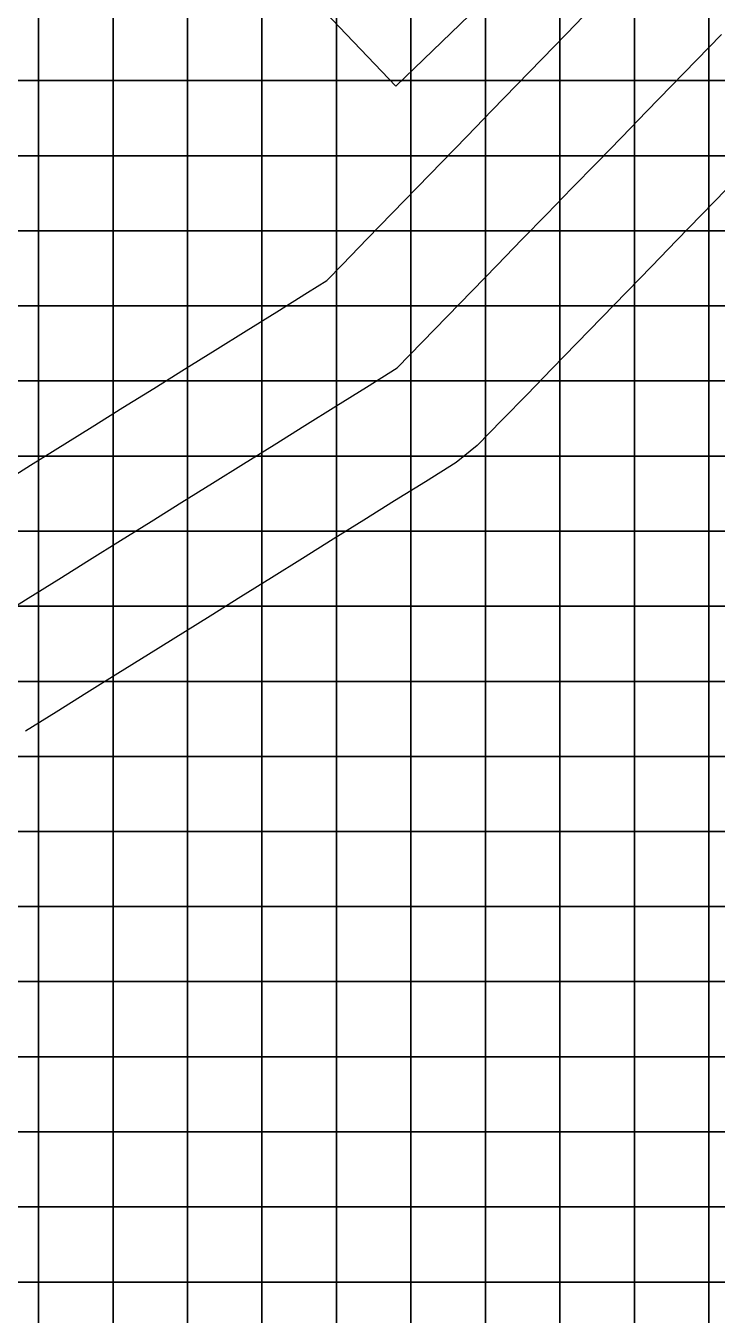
# Model space of a CAD drawing. Header units: metres. Extents: x -5 to 122, y -9 to 115.
# Drawn here: x 37.77 to 56.39, y 25.4 to 60.1 of the extents above; entities that cross this region are included whole.
import ezdxf

# ---------------------------------------------------------------- set-up
doc = ezdxf.new("R2010")
doc.units = ezdxf.units.M
for name, color, linetype in [('buildings', 7, 'Continuous'), ('osm_streets', 7, 'Continuous'), ('osm_streets_centerlines', 7, 'Continuous'), ('terrain', 7, 'Continuous')]:
    doc.layers.add(name, color=color, linetype=linetype)

msp = doc.modelspace()

# ---------------------------------------------------------------- linework, layer by layer
at = {"layer": 'buildings'}
for points, invisible_edges in [([(60.802, 71.056, 2), (47.732, 58.474, 2), (42.907, 63.533, 2), (60.802, 71.056, 2)], 6), ([(42.907, 63.533, 12.374), (47.732, 58.474, 6.53), (60.802, 71.056, 6.53), (42.907, 63.533, 12.374)], 4), ([(47.732, 58.474, 2), (60.802, 71.056, 2), (60.802, 71.056, 6.53), (47.732, 58.474, 2)], 6), ([(60.802, 71.056, 6.53), (47.732, 58.474, 6.53), (47.732, 58.474, 2), (60.802, 71.056, 6.53)], 4), ([(42.907, 63.533, 2), (47.732, 58.474, 2), (47.732, 58.474, 6.53), (42.907, 63.533, 2)], 6), ([(47.732, 58.474, 6.53), (42.907, 63.533, 12.374), (42.907, 63.533, 2), (47.732, 58.474, 6.53)], 4)]:
    msp.add_3dface(points, dxfattribs=dict(at, invisible_edges=invisible_edges))
at = {"layer": 'osm_streets'}
for points in [[(37.068, 47.754, 1.963), (37.896, 48.27, 1.95), (39.554, 49.303, 1.912), (40.382, 49.82, 1.965), (41.211, 50.336, 1.927), (42.039, 50.853, 1.927), (42.868, 51.369, 1.927), (43.697, 51.886, 1.97), (44.525, 52.402, 1.97), (45.354, 52.918, 1.927), (45.873, 53.242, 1.927), (46.29, 53.671, 1.96), (46.961, 54.361, 1.96), (47.633, 55.052, 1.927), (48.304, 55.742, 1.975), (48.976, 56.432, 1.975), (49.647, 57.123, 1.948), (50.318, 57.813, 1.985), (50.99, 58.503, 1.985), (51.661, 59.194, 1.97), (52.333, 59.884, 2), (53.004, 60.575, 2)], [(56.634, 55.701, 1.945), (55.963, 55.011, 2.055), (55.291, 54.32, 2.055), (54.62, 53.63, 1.927), (53.948, 52.94, 1.945), (53.277, 52.249, 1.945), (52.606, 51.559, 1.89), (51.934, 50.868, 1.925), (51.263, 50.178, 1.925), (50.591, 49.488, 1.863), (49.92, 48.797, 1.863), (49.356, 48.343, 1.863), (48.528, 47.827, 1.857), (47.699, 47.31, 1.848), (46.87, 46.794, 1.82), (46.042, 46.277, 1.82), (45.213, 45.761, 1.82), (44.385, 45.244, 1.927), (43.556, 44.728, 1.927), (42.727, 44.211, 1.92), (41.07, 43.178, 1.873), (40.242, 42.662, 1.873), (39.413, 42.146, 1.873), (38.584, 41.629, 1.897), (37.756, 41.113, 1.897)]]:
    msp.add_polyline3d(points, dxfattribs=at)
at = {"layer": 'osm_streets_centerlines'}
msp.add_polyline3d([(36.998, 44.175, 1.925), (37.826, 44.692, 1.868), (38.655, 45.208, 1.868), (39.483, 45.724, 1.86), (40.312, 46.241, 1.86), (41.141, 46.757, 1.798), (41.969, 47.274, 1.798), (42.798, 47.79, 1.865), (43.626, 48.307, 1.84), (44.455, 48.823, 1.84), (45.284, 49.34, 1.84), (46.112, 49.856, 1.91), (46.941, 50.372, 1.91), (47.769, 50.889, 1.893), (48.441, 51.579, 1.9), (49.112, 52.27, 1.9), (49.784, 52.96, 1.855), (50.455, 53.65, 1.908), (51.126, 54.341, 1.908), (51.798, 55.031, 1.895), (52.469, 55.722, 1.935), (53.141, 56.412, 1.935), (53.812, 57.102, 1.93), (54.483, 57.793, 1.97), (55.155, 58.483, 1.97), (55.826, 59.173, 1.95), (56.498, 59.864, 1.99)], dxfattribs=at)
at = {"layer": 'terrain'}
for points in [[(38.109, 58.621, 2.073), (38.109, 60.642, 2.077), (36.103, 60.642, 2.06), (36.103, 58.621, 2.048)], [(40.115, 58.621, 2.077), (40.115, 60.642, 2.095), (38.109, 60.642, 2.077), (38.109, 58.621, 2.073)], [(42.12, 58.621, 2.062), (42.12, 60.642, 2.077), (40.115, 60.642, 2.095), (40.115, 58.621, 2.077)], [(44.126, 58.621, 2.073), (44.126, 60.642, 2.075), (42.12, 60.642, 2.077), (42.12, 58.621, 2.062)], [(46.132, 58.621, 2.062), (46.132, 60.642, 2.067), (44.126, 60.642, 2.075), (44.126, 58.621, 2.073)], [(48.138, 58.621, 2.025), (48.138, 60.642, 2.062), (46.132, 60.642, 2.067), (46.132, 58.621, 2.062)], [(50.143, 58.621, 1.985), (50.143, 60.642, 2.035), (48.138, 60.642, 2.062), (48.138, 58.621, 2.025)], [(52.149, 58.621, 1.97), (52.149, 60.642, 2), (50.143, 60.642, 2.035), (50.143, 58.621, 1.985)], [(54.155, 58.621, 1.97), (54.155, 60.642, 1.998), (52.149, 60.642, 2), (52.149, 58.621, 1.97)], [(56.161, 58.621, 1.95), (56.161, 60.642, 1.99), (54.155, 60.642, 1.998), (54.155, 58.621, 1.97)], [(58.166, 58.621, 1.965), (58.166, 60.642, 1.995), (56.161, 60.642, 1.99), (56.161, 58.621, 1.95)], [(38.109, 56.6, 2.027), (38.109, 58.621, 2.073), (36.103, 58.621, 2.048), (36.103, 56.6, 2.022)], [(40.115, 56.6, 2.02), (40.115, 58.621, 2.077), (38.109, 58.621, 2.073), (38.109, 56.6, 2.027)], [(42.12, 56.6, 2.03), (42.12, 58.621, 2.062), (40.115, 58.621, 2.077), (40.115, 56.6, 2.02)], [(44.126, 56.6, 2.033), (44.126, 58.621, 2.073), (42.12, 58.621, 2.062), (42.12, 56.6, 2.03)], [(46.132, 56.6, 2.007), (46.132, 58.621, 2.062), (44.126, 58.621, 2.073), (44.126, 56.6, 2.033)], [(48.138, 56.6, 1.975), (48.138, 58.621, 2.025), (46.132, 58.621, 2.062), (46.132, 56.6, 2.007)], [(50.143, 56.6, 1.948), (50.143, 58.621, 1.985), (48.138, 58.621, 2.025), (48.138, 56.6, 1.975)], [(52.149, 56.6, 1.935), (52.149, 58.621, 1.97), (50.143, 58.621, 1.985), (50.143, 56.6, 1.948)], [(54.155, 56.6, 1.93), (54.155, 58.621, 1.97), (52.149, 58.621, 1.97), (52.149, 56.6, 1.935)], [(56.161, 56.6, 1.945), (56.161, 58.621, 1.95), (54.155, 58.621, 1.97), (54.155, 56.6, 1.93)], [(58.166, 56.6, 2.025), (58.166, 58.621, 1.965), (56.161, 58.621, 1.95), (56.161, 56.6, 1.945)], [(38.109, 54.579, 2), (38.109, 56.6, 2.027), (36.103, 56.6, 2.022), (36.103, 54.579, 1.993)], [(40.115, 54.579, 2.025), (40.115, 56.6, 2.02), (38.109, 56.6, 2.027), (38.109, 54.579, 2)], [(42.12, 54.579, 2), (42.12, 56.6, 2.03), (40.115, 56.6, 2.02), (40.115, 54.579, 2.025)], [(44.126, 54.579, 1.975), (44.126, 56.6, 2.033), (42.12, 56.6, 2.03), (42.12, 54.579, 2)], [(46.132, 54.579, 1.96), (46.132, 56.6, 2.007), (44.126, 56.6, 2.033), (44.126, 54.579, 1.975)], [(48.138, 54.579, 1.927), (48.138, 56.6, 1.975), (46.132, 56.6, 2.007), (46.132, 54.579, 1.96)], [(50.143, 54.579, 1.908), (50.143, 56.6, 1.948), (48.138, 56.6, 1.975), (48.138, 54.579, 1.927)], [(52.149, 54.579, 1.895), (52.149, 56.6, 1.935), (50.143, 56.6, 1.948), (50.143, 54.579, 1.908)], [(54.155, 54.579, 1.927), (54.155, 56.6, 1.93), (52.149, 56.6, 1.935), (52.149, 54.579, 1.895)], [(56.161, 54.579, 2.055), (56.161, 56.6, 1.945), (54.155, 56.6, 1.93), (54.155, 54.579, 1.927)], [(58.166, 54.579, 2.043), (58.166, 56.6, 2.025), (56.161, 56.6, 1.945), (56.161, 54.579, 2.055)], [(38.109, 52.559, 1.997), (38.109, 54.579, 2), (36.103, 54.579, 1.993), (36.103, 52.559, 2.005)], [(40.115, 52.559, 1.993), (40.115, 54.579, 2.025), (38.109, 54.579, 2), (38.109, 52.559, 1.997)], [(42.12, 52.559, 1.975), (42.12, 54.579, 2), (40.115, 54.579, 2.025), (40.115, 52.559, 1.993)], [(44.126, 52.559, 1.97), (44.126, 54.579, 1.975), (42.12, 54.579, 2), (42.12, 52.559, 1.975)], [(46.132, 52.559, 1.927), (46.132, 54.579, 1.96), (44.126, 54.579, 1.975), (44.126, 52.559, 1.97)], [(48.138, 52.559, 1.9), (48.138, 54.579, 1.927), (46.132, 54.579, 1.96), (46.132, 52.559, 1.927)], [(50.143, 52.559, 1.855), (50.143, 54.579, 1.908), (48.138, 54.579, 1.927), (48.138, 52.559, 1.9)], [(52.149, 52.559, 1.89), (52.149, 54.579, 1.895), (50.143, 54.579, 1.908), (50.143, 52.559, 1.855)], [(54.155, 52.559, 1.945), (54.155, 54.579, 1.927), (52.149, 54.579, 1.895), (52.149, 52.559, 1.89)], [(56.161, 52.559, 2.022), (56.161, 54.579, 2.055), (54.155, 54.579, 1.927), (54.155, 52.559, 1.945)], [(58.166, 52.559, 2.065), (58.166, 54.579, 2.043), (56.161, 54.579, 2.055), (56.161, 52.559, 2.022)], [(38.109, 50.538, 1.993), (38.109, 52.559, 1.997), (36.103, 52.559, 2.005), (36.103, 50.538, 1.98)], [(40.115, 50.538, 1.965), (40.115, 52.559, 1.993), (38.109, 52.559, 1.997), (38.109, 50.538, 1.993)], [(42.12, 50.538, 1.927), (42.12, 52.559, 1.975), (40.115, 52.559, 1.993), (40.115, 50.538, 1.965)], [(44.126, 50.538, 1.912), (44.126, 52.559, 1.97), (42.12, 52.559, 1.975), (42.12, 50.538, 1.927)], [(46.132, 50.538, 1.91), (46.132, 52.559, 1.927), (44.126, 52.559, 1.97), (44.126, 50.538, 1.912)], [(48.138, 50.538, 1.893), (48.138, 52.559, 1.9), (46.132, 52.559, 1.927), (46.132, 50.538, 1.91)], [(50.143, 50.538, 1.857), (50.143, 52.559, 1.855), (48.138, 52.559, 1.9), (48.138, 50.538, 1.893)], [(52.149, 50.538, 1.925), (52.149, 52.559, 1.89), (50.143, 52.559, 1.855), (50.143, 50.538, 1.857)], [(54.155, 50.538, 2.022), (54.155, 52.559, 1.945), (52.149, 52.559, 1.89), (52.149, 50.538, 1.925)], [(56.161, 50.538, 2.062), (56.161, 52.559, 2.022), (54.155, 52.559, 1.945), (54.155, 50.538, 2.022)], [(58.166, 50.538, 2.045), (58.166, 52.559, 2.065), (56.161, 52.559, 2.022), (56.161, 50.538, 2.062)], [(38.109, 48.517, 1.95), (38.109, 50.538, 1.993), (36.103, 50.538, 1.98), (36.103, 48.517, 1.963)], [(40.115, 48.517, 1.912), (40.115, 50.538, 1.965), (38.109, 50.538, 1.993), (38.109, 48.517, 1.95)], [(42.12, 48.517, 1.865), (42.12, 50.538, 1.927), (40.115, 50.538, 1.965), (40.115, 48.517, 1.912)], [(44.126, 48.517, 1.84), (44.126, 50.538, 1.912), (42.12, 50.538, 1.927), (42.12, 48.517, 1.865)], [(46.132, 48.517, 1.84), (46.132, 50.538, 1.91), (44.126, 50.538, 1.912), (44.126, 48.517, 1.84)], [(48.138, 48.517, 1.857), (48.138, 50.538, 1.893), (46.132, 50.538, 1.91), (46.132, 48.517, 1.84)], [(50.143, 48.517, 1.863), (50.143, 50.538, 1.857), (48.138, 50.538, 1.893), (48.138, 48.517, 1.857)], [(52.149, 48.517, 1.895), (52.149, 50.538, 1.925), (50.143, 50.538, 1.857), (50.143, 48.517, 1.863)], [(54.155, 48.517, 1.975), (54.155, 50.538, 2.022), (52.149, 50.538, 1.925), (52.149, 48.517, 1.895)], [(56.161, 48.517, 2.025), (56.161, 50.538, 2.062), (54.155, 50.538, 2.022), (54.155, 48.517, 1.975)], [(58.166, 48.517, 2.025), (58.166, 50.538, 2.045), (56.161, 50.538, 2.062), (56.161, 48.517, 2.025)], [(38.109, 46.497, 1.905), (38.109, 48.517, 1.95), (36.103, 48.517, 1.963), (36.103, 46.497, 1.948)], [(40.115, 46.497, 1.86), (40.115, 48.517, 1.912), (38.109, 48.517, 1.95), (38.109, 46.497, 1.905)], [(42.12, 46.497, 1.798), (42.12, 48.517, 1.865), (40.115, 48.517, 1.912), (40.115, 46.497, 1.86)], [(44.126, 46.497, 1.772), (44.126, 48.517, 1.84), (42.12, 48.517, 1.865), (42.12, 46.497, 1.798)], [(46.132, 46.497, 1.82), (46.132, 48.517, 1.84), (44.126, 48.517, 1.84), (44.126, 46.497, 1.772)], [(48.138, 46.497, 1.848), (48.138, 48.517, 1.857), (46.132, 48.517, 1.84), (46.132, 46.497, 1.82)], [(50.143, 46.497, 1.87), (50.143, 48.517, 1.863), (48.138, 48.517, 1.857), (48.138, 46.497, 1.848)], [(52.149, 46.497, 1.89), (52.149, 48.517, 1.895), (50.143, 48.517, 1.863), (50.143, 46.497, 1.87)], [(54.155, 46.497, 1.948), (54.155, 48.517, 1.975), (52.149, 48.517, 1.895), (52.149, 46.497, 1.89)], [(56.161, 46.497, 1.982), (56.161, 48.517, 2.025), (54.155, 48.517, 1.975), (54.155, 46.497, 1.948)], [(58.166, 46.497, 2), (58.166, 48.517, 2.025), (56.161, 48.517, 2.025), (56.161, 46.497, 1.982)], [(38.109, 44.476, 1.868), (38.109, 46.497, 1.905), (36.103, 46.497, 1.948), (36.103, 44.476, 1.925)], [(40.115, 44.476, 1.808), (40.115, 46.497, 1.86), (38.109, 46.497, 1.905), (38.109, 44.476, 1.868)], [(42.12, 44.476, 1.92), (42.12, 46.497, 1.798), (40.115, 46.497, 1.86), (40.115, 44.476, 1.808)], [(44.126, 44.476, 1.927), (44.126, 46.497, 1.772), (42.12, 46.497, 1.798), (42.12, 44.476, 1.92)], [(46.132, 44.476, 1.91), (46.132, 46.497, 1.82), (44.126, 46.497, 1.772), (44.126, 44.476, 1.927)], [(48.138, 44.476, 1.838), (48.138, 46.497, 1.848), (46.132, 46.497, 1.82), (46.132, 44.476, 1.91)], [(50.143, 44.476, 1.868), (50.143, 46.497, 1.87), (48.138, 46.497, 1.848), (48.138, 44.476, 1.838)], [(52.149, 44.476, 1.897), (52.149, 46.497, 1.89), (50.143, 46.497, 1.87), (50.143, 44.476, 1.868)], [(54.155, 44.476, 1.91), (54.155, 46.497, 1.948), (52.149, 46.497, 1.89), (52.149, 44.476, 1.897)], [(56.161, 44.476, 1.957), (56.161, 46.497, 1.982), (54.155, 46.497, 1.948), (54.155, 44.476, 1.91)], [(58.166, 44.476, 1.985), (58.166, 46.497, 2), (56.161, 46.497, 1.982), (56.161, 44.476, 1.957)], [(38.109, 42.455, 1.897), (38.109, 44.476, 1.868), (36.103, 44.476, 1.925), (36.103, 42.455, 1.893)], [(40.115, 42.455, 1.873), (40.115, 44.476, 1.808), (38.109, 44.476, 1.868), (38.109, 42.455, 1.897)], [(42.12, 42.455, 1.952), (42.12, 44.476, 1.92), (40.115, 44.476, 1.808), (40.115, 42.455, 1.873)], [(44.126, 42.455, 1.97), (44.126, 44.476, 1.927), (42.12, 44.476, 1.92), (42.12, 42.455, 1.952)], [(46.132, 42.455, 1.91), (46.132, 44.476, 1.91), (44.126, 44.476, 1.927), (44.126, 42.455, 1.97)], [(48.138, 42.455, 1.893), (48.138, 44.476, 1.838), (46.132, 44.476, 1.91), (46.132, 42.455, 1.91)], [(50.143, 42.455, 1.868), (50.143, 44.476, 1.868), (48.138, 44.476, 1.838), (48.138, 42.455, 1.893)], [(52.149, 42.455, 1.89), (52.149, 44.476, 1.897), (50.143, 44.476, 1.868), (50.143, 42.455, 1.868)], [(54.155, 42.455, 1.915), (54.155, 44.476, 1.91), (52.149, 44.476, 1.897), (52.149, 42.455, 1.89)], [(56.161, 42.455, 1.938), (56.161, 44.476, 1.957), (54.155, 44.476, 1.91), (54.155, 42.455, 1.915)], [(58.166, 42.455, 1.983), (58.166, 44.476, 1.985), (56.161, 44.476, 1.957), (56.161, 42.455, 1.938)], [(38.109, 40.435, 1.897), (38.109, 42.455, 1.897), (36.103, 42.455, 1.893), (36.103, 40.435, 1.882)], [(40.115, 40.435, 1.88), (40.115, 42.455, 1.873), (38.109, 42.455, 1.897), (38.109, 40.435, 1.897)], [(42.12, 40.435, 1.905), (42.12, 42.455, 1.952), (40.115, 42.455, 1.873), (40.115, 40.435, 1.88)], [(44.126, 40.435, 1.94), (44.126, 42.455, 1.97), (42.12, 42.455, 1.952), (42.12, 40.435, 1.905)], [(46.132, 40.435, 1.882), (46.132, 42.455, 1.91), (44.126, 42.455, 1.97), (44.126, 40.435, 1.94)], [(48.138, 40.435, 1.88), (48.138, 42.455, 1.893), (46.132, 42.455, 1.91), (46.132, 40.435, 1.882)], [(50.143, 40.435, 1.938), (50.143, 42.455, 1.868), (48.138, 42.455, 1.893), (48.138, 40.435, 1.88)], [(52.149, 40.435, 1.94), (52.149, 42.455, 1.89), (50.143, 42.455, 1.868), (50.143, 40.435, 1.938)], [(54.155, 40.435, 1.91), (54.155, 42.455, 1.915), (52.149, 42.455, 1.89), (52.149, 40.435, 1.94)], [(56.161, 40.435, 1.935), (56.161, 42.455, 1.938), (54.155, 42.455, 1.915), (54.155, 40.435, 1.91)], [(58.166, 40.435, 1.952), (58.166, 42.455, 1.983), (56.161, 42.455, 1.938), (56.161, 40.435, 1.935)], [(38.109, 38.414, 1.9), (38.109, 40.435, 1.897), (36.103, 40.435, 1.882), (36.103, 38.414, 1.853)], [(40.115, 38.414, 1.905), (40.115, 40.435, 1.88), (38.109, 40.435, 1.897), (38.109, 38.414, 1.9)], [(42.12, 38.414, 1.88), (42.12, 40.435, 1.905), (40.115, 40.435, 1.88), (40.115, 38.414, 1.905)], [(44.126, 38.414, 1.86), (44.126, 40.435, 1.94), (42.12, 40.435, 1.905), (42.12, 38.414, 1.88)], [(46.132, 38.414, 1.808), (46.132, 40.435, 1.882), (44.126, 40.435, 1.94), (44.126, 38.414, 1.86)], [(48.138, 38.414, 1.835), (48.138, 40.435, 1.88), (46.132, 40.435, 1.882), (46.132, 38.414, 1.808)], [(50.143, 38.414, 1.87), (50.143, 40.435, 1.938), (48.138, 40.435, 1.88), (48.138, 38.414, 1.835)], [(52.149, 38.414, 1.915), (52.149, 40.435, 1.94), (50.143, 40.435, 1.938), (50.143, 38.414, 1.87)], [(54.155, 38.414, 1.925), (54.155, 40.435, 1.91), (52.149, 40.435, 1.94), (52.149, 38.414, 1.915)], [(56.161, 38.414, 1.94), (56.161, 40.435, 1.935), (54.155, 40.435, 1.91), (54.155, 38.414, 1.925)], [(58.166, 38.414, 1.975), (58.166, 40.435, 1.952), (56.161, 40.435, 1.935), (56.161, 38.414, 1.94)], [(38.109, 36.393, 1.845), (38.109, 38.414, 1.9), (36.103, 38.414, 1.853), (36.103, 36.393, 1.845)], [(40.115, 36.393, 1.848), (40.115, 38.414, 1.905), (38.109, 38.414, 1.9), (38.109, 36.393, 1.845)], [(42.12, 36.393, 1.853), (42.12, 38.414, 1.88), (40.115, 38.414, 1.905), (40.115, 36.393, 1.848)], [(44.126, 36.393, 1.838), (44.126, 38.414, 1.86), (42.12, 38.414, 1.88), (42.12, 36.393, 1.853)], [(46.132, 36.393, 1.795), (46.132, 38.414, 1.808), (44.126, 38.414, 1.86), (44.126, 36.393, 1.838)], [(48.138, 36.393, 1.787), (48.138, 38.414, 1.835), (46.132, 38.414, 1.808), (46.132, 36.393, 1.795)], [(50.143, 36.393, 1.855), (50.143, 38.414, 1.87), (48.138, 38.414, 1.835), (48.138, 36.393, 1.787)], [(52.149, 36.393, 1.978), (52.149, 38.414, 1.915), (50.143, 38.414, 1.87), (50.143, 36.393, 1.855)], [(54.155, 36.393, 1.933), (54.155, 38.414, 1.925), (52.149, 38.414, 1.915), (52.149, 36.393, 1.978)], [(56.161, 36.393, 1.96), (56.161, 38.414, 1.94), (54.155, 38.414, 1.925), (54.155, 36.393, 1.933)], [(58.166, 36.393, 1.965), (58.166, 38.414, 1.975), (56.161, 38.414, 1.94), (56.161, 36.393, 1.96)], [(38.109, 34.373, 1.87), (38.109, 36.393, 1.845), (36.103, 36.393, 1.845), (36.103, 34.373, 1.827)], [(40.115, 34.373, 1.817), (40.115, 36.393, 1.848), (38.109, 36.393, 1.845), (38.109, 34.373, 1.87)], [(42.12, 34.373, 1.745), (42.12, 36.393, 1.853), (40.115, 36.393, 1.848), (40.115, 34.373, 1.817)], [(44.126, 34.373, 1.69), (44.126, 36.393, 1.838), (42.12, 36.393, 1.853), (42.12, 34.373, 1.745)], [(46.132, 34.373, 1.743), (46.132, 36.393, 1.795), (44.126, 36.393, 1.838), (44.126, 34.373, 1.69)], [(48.138, 34.373, 1.77), (48.138, 36.393, 1.787), (46.132, 36.393, 1.795), (46.132, 34.373, 1.743)], [(50.143, 34.373, 1.743), (50.143, 36.393, 1.855), (48.138, 36.393, 1.787), (48.138, 34.373, 1.77)], [(52.149, 34.373, 1.9), (52.149, 36.393, 1.978), (50.143, 36.393, 1.855), (50.143, 34.373, 1.743)], [(54.155, 34.373, 1.905), (54.155, 36.393, 1.933), (52.149, 36.393, 1.978), (52.149, 34.373, 1.9)], [(56.161, 34.373, 1.973), (56.161, 36.393, 1.96), (54.155, 36.393, 1.933), (54.155, 34.373, 1.905)], [(58.166, 34.373, 1.973), (58.166, 36.393, 1.965), (56.161, 36.393, 1.96), (56.161, 34.373, 1.973)], [(38.109, 32.352, 1.77), (38.109, 34.373, 1.87), (36.103, 34.373, 1.827), (36.103, 32.352, 1.772)], [(40.115, 32.352, 1.768), (40.115, 34.373, 1.817), (38.109, 34.373, 1.87), (38.109, 32.352, 1.77)], [(42.12, 32.352, 1.7), (42.12, 34.373, 1.745), (40.115, 34.373, 1.817), (40.115, 32.352, 1.768)], [(44.126, 32.352, 1.715), (44.126, 34.373, 1.69), (42.12, 34.373, 1.745), (42.12, 32.352, 1.7)], [(46.132, 32.352, 1.677), (46.132, 34.373, 1.743), (44.126, 34.373, 1.69), (44.126, 32.352, 1.715)], [(48.138, 32.352, 1.725), (48.138, 34.373, 1.77), (46.132, 34.373, 1.743), (46.132, 32.352, 1.677)], [(50.143, 32.352, 1.795), (50.143, 34.373, 1.743), (48.138, 34.373, 1.77), (48.138, 32.352, 1.725)], [(52.149, 32.352, 1.79), (52.149, 34.373, 1.9), (50.143, 34.373, 1.743), (50.143, 32.352, 1.795)], [(54.155, 32.352, 1.923), (54.155, 34.373, 1.905), (52.149, 34.373, 1.9), (52.149, 32.352, 1.79)], [(56.161, 32.352, 1.955), (56.161, 34.373, 1.973), (54.155, 34.373, 1.905), (54.155, 32.352, 1.923)], [(58.166, 32.352, 1.95), (58.166, 34.373, 1.973), (56.161, 34.373, 1.973), (56.161, 32.352, 1.955)], [(38.109, 30.331, 1.775), (38.109, 32.352, 1.77), (36.103, 32.352, 1.772), (36.103, 30.331, 1.793)], [(40.115, 30.331, 1.738), (40.115, 32.352, 1.768), (38.109, 32.352, 1.77), (38.109, 30.331, 1.775)], [(42.12, 30.331, 1.695), (42.12, 32.352, 1.7), (40.115, 32.352, 1.768), (40.115, 30.331, 1.738)], [(44.126, 30.331, 1.673), (44.126, 32.352, 1.715), (42.12, 32.352, 1.7), (42.12, 30.331, 1.695)], [(46.132, 30.331, 1.692), (46.132, 32.352, 1.677), (44.126, 32.352, 1.715), (44.126, 30.331, 1.673)], [(48.138, 30.331, 1.67), (48.138, 32.352, 1.725), (46.132, 32.352, 1.677), (46.132, 30.331, 1.692)], [(50.143, 30.331, 1.745), (50.143, 32.352, 1.795), (48.138, 32.352, 1.725), (48.138, 30.331, 1.67)], [(52.149, 30.331, 1.795), (52.149, 32.352, 1.79), (50.143, 32.352, 1.795), (50.143, 30.331, 1.745)], [(54.155, 30.331, 1.93), (54.155, 32.352, 1.923), (52.149, 32.352, 1.79), (52.149, 30.331, 1.795)], [(56.161, 30.331, 1.975), (56.161, 32.352, 1.955), (54.155, 32.352, 1.923), (54.155, 30.331, 1.93)], [(58.166, 30.331, 1.972), (58.166, 32.352, 1.95), (56.161, 32.352, 1.955), (56.161, 30.331, 1.975)], [(38.109, 28.31, 1.783), (38.109, 30.331, 1.775), (36.103, 30.331, 1.793), (36.103, 28.31, 1.783)], [(40.115, 28.31, 1.705), (40.115, 30.331, 1.738), (38.109, 30.331, 1.775), (38.109, 28.31, 1.783)], [(42.12, 28.31, 1.702), (42.12, 30.331, 1.695), (40.115, 30.331, 1.738), (40.115, 28.31, 1.705)], [(44.126, 28.31, 1.662), (44.126, 30.331, 1.673), (42.12, 30.331, 1.695), (42.12, 28.31, 1.702)], [(46.132, 28.31, 1.668), (46.132, 30.331, 1.692), (44.126, 30.331, 1.673), (44.126, 28.31, 1.662)], [(48.138, 28.31, 1.675), (48.138, 30.331, 1.67), (46.132, 30.331, 1.692), (46.132, 28.31, 1.668)], [(50.143, 28.31, 1.662), (50.143, 30.331, 1.745), (48.138, 30.331, 1.67), (48.138, 28.31, 1.675)], [(52.149, 28.31, 1.695), (52.149, 30.331, 1.795), (50.143, 30.331, 1.745), (50.143, 28.31, 1.662)], [(54.155, 28.31, 1.827), (54.155, 30.331, 1.93), (52.149, 30.331, 1.795), (52.149, 28.31, 1.695)], [(56.161, 28.31, 1.878), (56.161, 30.331, 1.975), (54.155, 30.331, 1.93), (54.155, 28.31, 1.827)], [(58.166, 28.31, 1.965), (58.166, 30.331, 1.972), (56.161, 30.331, 1.975), (56.161, 28.31, 1.878)], [(38.109, 26.29, 1.778), (38.109, 28.31, 1.783), (36.103, 28.31, 1.783), (36.103, 26.29, 1.793)], [(40.115, 26.29, 1.71), (40.115, 28.31, 1.705), (38.109, 28.31, 1.783), (38.109, 26.29, 1.778)], [(42.12, 26.29, 1.66), (42.12, 28.31, 1.702), (40.115, 28.31, 1.705), (40.115, 26.29, 1.71)], [(44.126, 26.29, 1.677), (44.126, 28.31, 1.662), (42.12, 28.31, 1.702), (42.12, 26.29, 1.66)], [(46.132, 26.29, 1.655), (46.132, 28.31, 1.668), (44.126, 28.31, 1.662), (44.126, 26.29, 1.677)], [(48.138, 26.29, 1.688), (48.138, 28.31, 1.675), (46.132, 28.31, 1.668), (46.132, 26.29, 1.655)], [(50.143, 26.29, 1.68), (50.143, 28.31, 1.662), (48.138, 28.31, 1.675), (48.138, 26.29, 1.688)], [(52.149, 26.29, 1.702), (52.149, 28.31, 1.695), (50.143, 28.31, 1.662), (50.143, 26.29, 1.68)], [(54.155, 26.29, 1.783), (54.155, 28.31, 1.827), (52.149, 28.31, 1.695), (52.149, 26.29, 1.702)], [(56.161, 26.29, 1.84), (56.161, 28.31, 1.878), (54.155, 28.31, 1.827), (54.155, 26.29, 1.783)], [(58.166, 26.29, 1.89), (58.166, 28.31, 1.965), (56.161, 28.31, 1.878), (56.161, 26.29, 1.84)], [(38.109, 24.269, 1.783), (38.109, 26.29, 1.778), (36.103, 26.29, 1.793), (36.103, 24.269, 1.775)], [(40.115, 24.269, 1.71), (40.115, 26.29, 1.71), (38.109, 26.29, 1.778), (38.109, 24.269, 1.783)], [(42.12, 24.269, 1.702), (42.12, 26.29, 1.66), (40.115, 26.29, 1.71), (40.115, 24.269, 1.71)], [(44.126, 24.269, 1.68), (44.126, 26.29, 1.677), (42.12, 26.29, 1.66), (42.12, 24.269, 1.702)], [(46.132, 24.269, 1.69), (46.132, 26.29, 1.655), (44.126, 26.29, 1.677), (44.126, 24.269, 1.68)], [(48.138, 24.269, 1.707), (48.138, 26.29, 1.688), (46.132, 26.29, 1.655), (46.132, 24.269, 1.69)], [(50.143, 24.269, 1.743), (50.143, 26.29, 1.68), (48.138, 26.29, 1.688), (48.138, 24.269, 1.707)], [(52.149, 24.269, 1.76), (52.149, 26.29, 1.702), (50.143, 26.29, 1.68), (50.143, 24.269, 1.743)], [(54.155, 24.269, 1.77), (54.155, 26.29, 1.783), (52.149, 26.29, 1.702), (52.149, 24.269, 1.76)], [(56.161, 24.269, 1.8), (56.161, 26.29, 1.84), (54.155, 26.29, 1.783), (54.155, 24.269, 1.77)], [(58.166, 24.269, 1.768), (58.166, 26.29, 1.89), (56.161, 26.29, 1.84), (56.161, 24.269, 1.8)]]:
    msp.add_3dface(points, dxfattribs=at)

doc.saveas('drawing.dxf')
